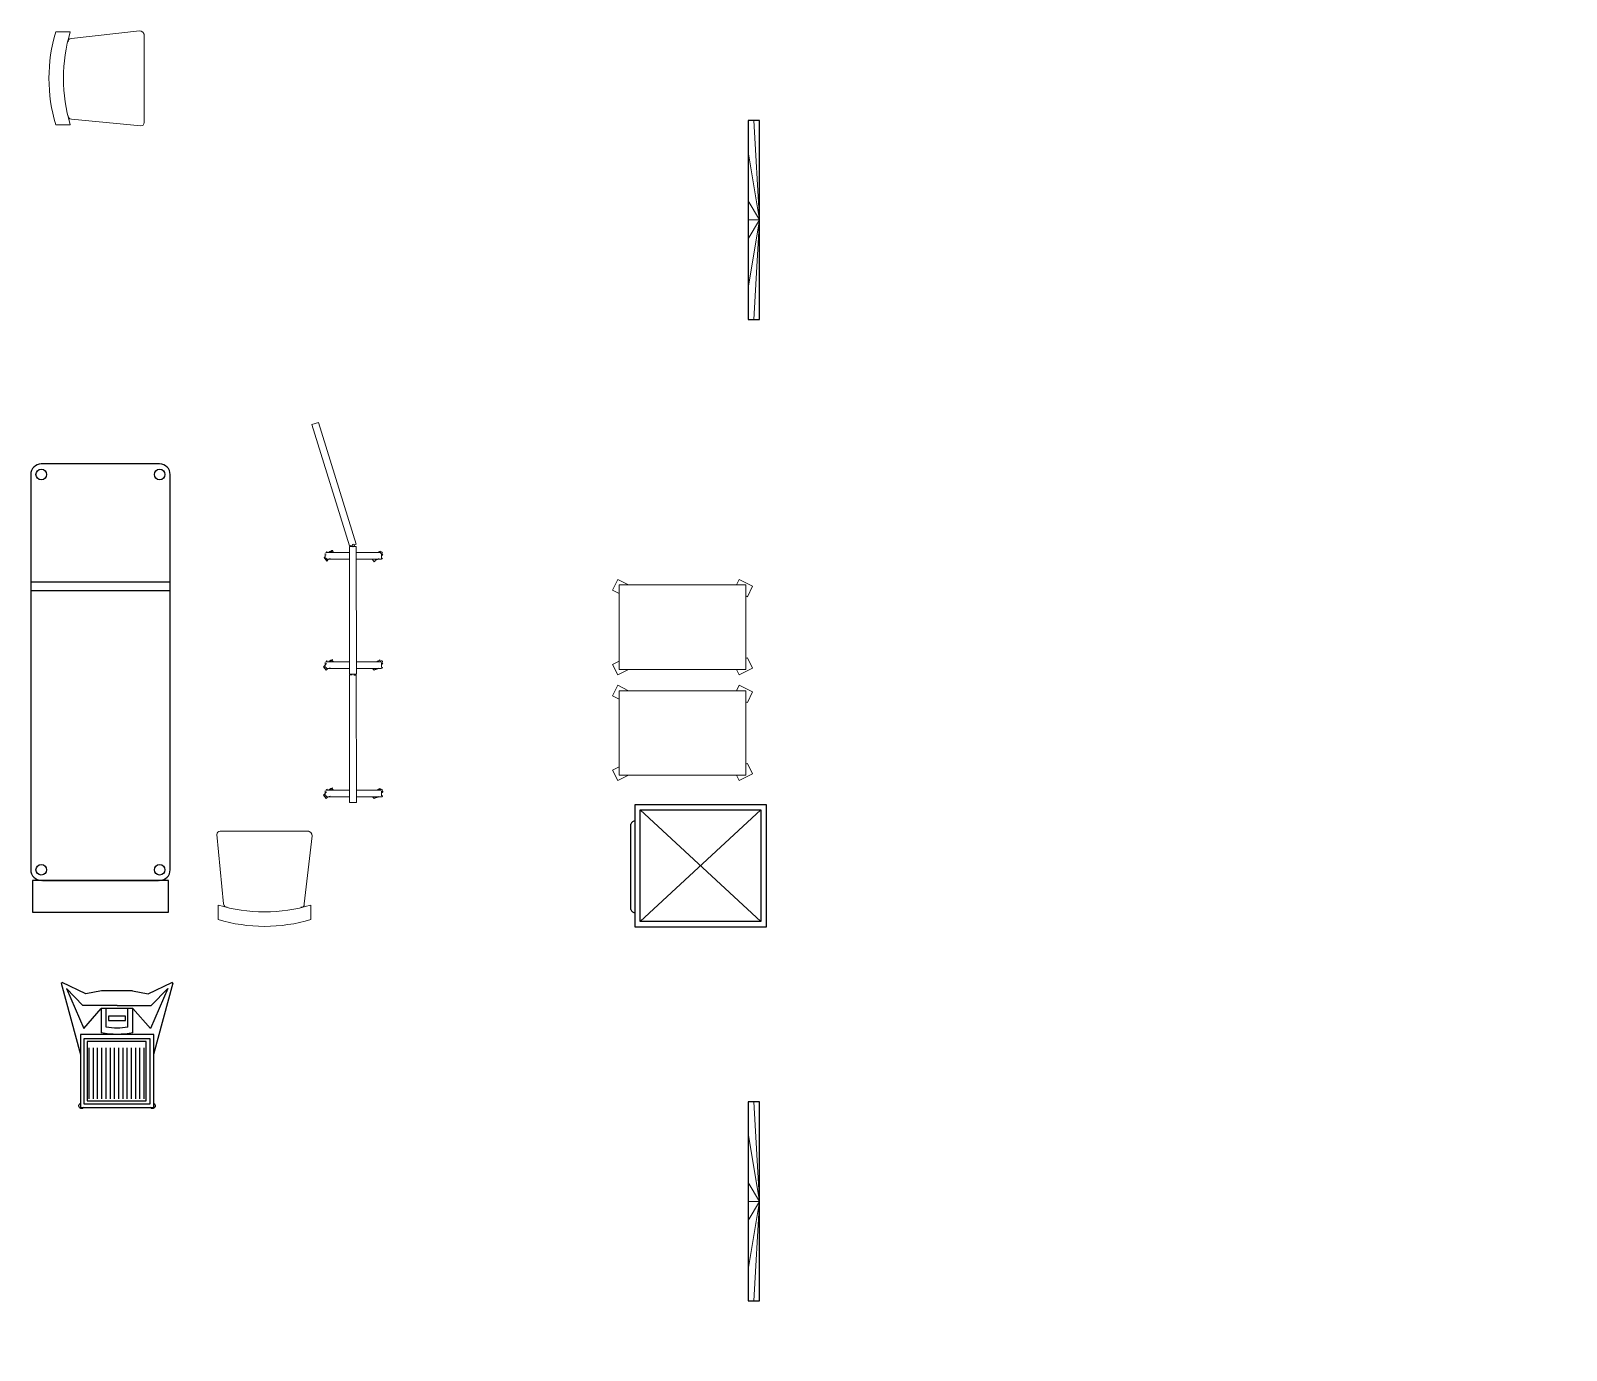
# Model space of a CAD drawing. Header units: millimetres. Extents: x -217756 to 263180, y 55413 to 130608.
# Drawn here: x -211862 to -204596, y 85638 to 91880 of the extents above; entities that cross this region are included whole.
import ezdxf

# ---------------------------------------------------------------- set-up
doc = ezdxf.new("R2010")
doc.units = ezdxf.units.MM
doc.linetypes.add('ADSK_Сверху', pattern=[450, 300, -150])
doc.layers.add('ТХ_обор_мед', color=212, linetype='Continuous')

# ---------------------------------------------------------------- blocks, each defined once
blk = doc.blocks.new('МО482')
at = {"ltscale": 100}
for p, q in [((7028623.2, 1188373.7), (7029194.5, 1188901.9)), ((7029238.4, 1188844), (7029238.4, 1188441.1))]:
    blk.add_line(p, q, dxfattribs=at)
blk.add_line((7028623.2, 1188901.9), (7029194.5, 1188373.7))
for points in [[(7028598.9, 1188347.8), (7028598.9, 1188927.8), (7029218.9, 1188927.8), (7029218.9, 1188347.8)], [(7028623.2, 1188373.7), (7028623.2, 1188901.9), (7029194.5, 1188901.9), (7029194.5, 1188373.7)]]:
    blk.add_lwpolyline(points, close=True, dxfattribs=at)
for centre, start, end in [((7029218.7, 1188839.2), 13.63331, 89.68752), ((7029218.7, 1188445.9), 270.31248, 346.36669)]:
    blk.add_arc(centre, 20.2, start, end, dxfattribs=at)
blk = doc.blocks.new('A$Ce091de23')
at = {"layer": 'ТХ_обор_мед', "lineweight": 5}
for p, rotation in [((7032130.7, 1193881.8), 180), ((1195665.5, -7028548.9), 90)]:
    blk.add_blockref('МО482', p, dxfattribs=dict(at, rotation=rotation))
blk = doc.blocks.new('ВЕСЫ ЭЛЕКТРОННЫЕ С ЭЛЕКТРОННЫМ РОСТОМЕРОМ')
for p, q in [((-264.7, 161.7), (-260.1, 164.8)), ((-264.7, 161.7), (-173.1, -175.9)), ((263.8, 161.7), (172.2, -175.9)), ((263.8, 161.7), (259.2, 164.8)), ((-162.8, 56.1), (-240.7, 135.5)), ((-240.7, 135.5), (-159.1, -53.5)), ((-74.4, 124.3), (73.5, 124.3)), ((238.6, 135.5), (157, -53.5)), ((160.8, 56.1), (238.6, 135.5)), ((-1, 56.1), (-162.8, 56.1)), ((-159.1, -53.5), (-76, 41.4)), ((-76, -73.3), (-76, 41.4)), ((-76, 41.4), (74, 41.4)), ((-52.5, -47.5), (-52.5, 41.4)), ((-1, 56.1), (160.8, 56.1)), ((50.5, -47.5), (50.5, 41.4)), ((74, 41.4), (74, -73.3)), ((157, -53.5), (74, 41.4)), ((-155.5, -100.7), (-155.5, -410.7)), ((74.5, -100.7), (-155.5, -100.7)), ((154.5, -100.7), (74.5, -100.7)), ((154.5, -410.7), (154.5, -100.7)), ((-129, -385.4), (-129, -145.4)), ((-109, -385.4), (-109, -145.4)), ((-89, -385.4), (-89, -145.4)), ((-69, -385.4), (-69, -145.4)), ((-49, -385.4), (-49, -145.4)), ((-29, -385.4), (-29, -145.4)), ((-9, -385.4), (-9, -145.4)), ((11, -385.4), (11, -145.4)), ((31, -385.4), (31, -145.4)), ((51, -385.4), (51, -145.4)), ((71, -385.4), (71, -145.4)), ((91, -385.4), (91, -145.4)), ((111, -385.4), (111, -145.4)), ((131, -385.4), (131, -145.4)), ((-155.5, -410.7), (154.5, -410.7))]:
    blk.add_line(p, q)
for points in [[(-74.4, 124.3), (-147.4, 111), (-260.1, 164.8)], [(73.5, 124.3), (146.5, 111), (259.2, 164.8)], [(74.5, -115.4), (141, -115.4), (141, -395.4), (-139, -395.4), (-139, -115.4), (74.5, -115.4)]]:
    blk.add_lwpolyline(points)
for points in [[(39, 5), (39, -15), (-41, -15), (-41, 5)], [(-174.3, -81.3), (172.2, -81.3), (172.2, -426.2), (-174.3, -426.2)]]:
    blk.add_lwpolyline(points, close=True)
for centre, radius, start, end in [((-1, 303.4), 354.7, 261.65216, 278.34784), ((-1, 273.4), 354.7, 257.79288, 282.20712), ((-168.5, -418.7), 13, 116.3351, 324.81461), ((166.9, -418.9), 13, 215.18539, 63.6649)]:
    blk.add_arc(centre, radius, start, end)
blk = doc.blocks.new('A$Cd400b22d')
at = {"layer": 'ТХ_обор_мед', "lineweight": 5, "extrusion": (-0.000470712, 6.19742e-05, 1), "xscale": -1, "rotation": 1.672165925725721e-06}
blk.add_blockref('ВЕСЫ ЭЛЕКТРОННЫЕ С ЭЛЕКТРОННЫМ РОСТОМЕРОМ', (460.1, 4527.5, 0.1), dxfattribs=at)
blk = doc.blocks.new('A$C037C7971')
at = {"lineweight": 18}
for q in [(0, 27), (148.3, 0), (381.3, 0), (471, 0), (942, 27), (793.7, 0), (560.7, 0)]:
    blk.add_line((471, 54), q, dxfattribs=at)
blk.add_lwpolyline([(0, 0), (942, 0), (942, 54), (0, 54)], close=True)
blk = doc.blocks.new('A$C60b95f14')
at = {"layer": 'ТХ_обор_мед', "lineweight": 0, "rotation": 270}
for p in [(3446.3, 8770.1), (3446.3, 4127.2)]:
    blk.add_blockref('A$C037C7971', p, dxfattribs=at)

msp = doc.modelspace()

# ---------------------------------------------------------------- linework, layer by layer
at = {"extrusion": (-0.000470712, 6.19742e-05, 1)}
for p, q in [((-211251.6, 89830.7, 0.1), (-211811.6, 89830.7, 0.3)), ((-211861.6, 89780.7, 0.2), (-211861.6, 87910.7, 0.2)), ((-211201.6, 87910.7, 0.1), (-211201.6, 89780.7, 0.1)), ((-211206.6, 89270.7, 0.2), (-211856.6, 89270.7, -0.1)), ((-211206.6, 89230.7, 0.2), (-211856.6, 89230.7, -0.1)), ((-211806.6, 87860.7, 0), (-211256.6, 87860.7, 0.2))]:
    msp.add_line(p, q, dxfattribs=at)
at = {"lineweight": 0}
for points in [[(-211743.4, 91874.6), (-211674.5, 91874.6, 0.144578), (-211674.5, 91435.2), (-211743.4, 91435.2, -0.144578)], [(-210535.7, 87675), (-210535.7, 87743.8, -0.144578), (-210975.1, 87743.8), (-210975.1, 87675, 0.144578)]]:
    msp.add_lwpolyline(points, format="xyb", close=True, dxfattribs=at)
for points in [[(-211669.3, 91842.9), (-211346.3, 91879.9)], [(-211669.3, 91461.7), (-211341, 91429.9)], [(-210341.4, 89447.1), (-210353.4, 89443.1), (-210532.1, 90017.9), (-210500.2, 90025.9), (-210321.5, 89451.1), (-210333.4, 89447.1)], [(-210341.1, 89439.8), (-210353.1, 89439.7), (-210352.6, 88836.1), (-210337.1, 88836.7), (-210320.7, 88836.2), (-210321.2, 89439.6), (-210333.2, 89439.6)], [(-210468.6, 89391.4), (-210472.6, 89387.4), (-210460.6, 89371.4), (-210452.7, 89379.4)], [(-210468.6, 89407.3), (-210468.6, 89383.4)], [(-210353.1, 89411.4), (-210460.7, 89411.3)], [(-210460.6, 89379.4), (-210353, 89379.5)], [(-210428.8, 89411.3), (-210432.8, 89419.3), (-210444.7, 89411.3)], [(-210205.6, 89411.5), (-210321.2, 89411.4)], [(-210321.1, 89379.5), (-210205.6, 89379.6)], [(-210245.4, 89379.6), (-210237.4, 89367.6), (-210225.5, 89379.6)], [(-210201.6, 89383.6), (-210201.6, 89407.5)], [(-210468.2, 88879.1), (-210476.2, 88871.1), (-210464.2, 88855.2), (-210456.3, 88863.1)], [(-210468.2, 88891), (-210468.2, 88867.1)], [(-210352.7, 88895.1), (-210460.3, 88895)], [(-210460.2, 88863.1), (-210352.6, 88863.2)], [(-210428.4, 88895), (-210436.4, 88903), (-210444.3, 88895)], [(-210217.2, 88895.2), (-210209.2, 88903.2), (-210205.2, 88895.2), (-210320.8, 88895.1)], [(-210320.7, 88863.2), (-210205.2, 88863.3)], [(-210245, 88863.3), (-210237, 88855.3), (-210225.1, 88863.3)], [(-210201.2, 88867.3), (-210201.2, 88891.2), (-210197.2, 88887.2), (-210201.2, 88883.3)], [(-210341.1, 88832.3), (-210353.1, 88832.3), (-210352.6, 88228.6), (-210337, 88229.2), (-210320.7, 88228.7), (-210321.2, 88832.1), (-210333.1, 88832.1)], [(-210468.2, 88283.5), (-210468.2, 88259.6)], [(-210352.6, 88287.6), (-210460.2, 88287.5)], [(-210428.4, 88287.6), (-210436.3, 88295.5), (-210444.3, 88287.5)], [(-210217.1, 88287.7), (-210209.2, 88295.7), (-210205.2, 88287.7), (-210320.7, 88287.6)], [(-210201.2, 88259.8), (-210201.2, 88283.7), (-210197.2, 88279.8), (-210201.2, 88275.8)], [(-210468.2, 88271.6), (-210476.2, 88263.6), (-210464.2, 88247.7), (-210456.2, 88255.6)], [(-210460.2, 88255.6), (-210352.6, 88255.7)], [(-210320.7, 88255.8), (-210205.1, 88255.8)], [(-210245, 88255.8), (-210237, 88247.8), (-210225.1, 88255.8)], [(-210948.7, 87749.1), (-210980.4, 88077.3)], [(-210567.5, 87749.1), (-210530.4, 88072)]]:
    msp.add_lwpolyline(points, dxfattribs=at)
msp.add_lwpolyline([(-210195.3, 89404.6, -0.044658), (-210201.6, 89395.6), (-210197.6, 89399.6), (-210209.6, 89415.5), (-210213.6, 89411.5)], format="xyb", dxfattribs=at)
at = {"lineweight": 5, "extrusion": (-6.19742e-05, 0.000470712, 1)}
for points, elevation in [([(-209077.5, 89217.9), (-209109, 89233.6), (-209084.1, 89283.4), (-209033.1, 89258)], 55), ([(-208521.7, 89258), (-208509, 89283.4), (-208445.9, 89251.9), (-208470.8, 89202.1), (-208475.3, 89204.4)], 54.9), ([(-209077.5, 88717.9), (-209109, 88733.6), (-209084.1, 88783.4), (-209033.1, 88758)], 54.7), ([(-208521.7, 88758), (-208509, 88783.4), (-208445.9, 88751.9), (-208470.8, 88702.1), (-208475.3, 88704.4)], 54.7)]:
    msp.add_lwpolyline(points, dxfattribs=dict(at, elevation=elevation))
at = {"lineweight": 5}
for points in [[(-209077.5, 89258), (-209077.5, 88858), (-208477.5, 88858), (-208477.5, 89258)], [(-209077.5, 88758), (-209077.5, 88358), (-208477.5, 88358), (-208477.5, 88758)]]:
    msp.add_lwpolyline(points, close=True, dxfattribs=at)
at = {"lineweight": 5, "extrusion": (-6.19742e-05, -0.000470712, 1)}
for points, elevation in [([(-209077.5, 88898), (-209109, 88882.3), (-209084.1, 88832.5), (-209033.1, 88858)], -28.9), ([(-208521.7, 88858), (-208509, 88832.5), (-208445.9, 88864), (-208470.8, 88913.8), (-208475.3, 88911.5)], -28.9), ([(-209077.5, 88398), (-209109, 88382.3), (-209084.1, 88332.5), (-209033.1, 88358)], -28.7), ([(-208521.7, 88358), (-208509, 88332.5), (-208445.9, 88364), (-208470.8, 88413.8), (-208475.3, 88411.5)], -28.7)]:
    msp.add_lwpolyline(points, dxfattribs=dict(at, elevation=elevation))
at = {"linetype": 'ADSK_Сверху', "ltscale": 25, "elevation": 0.1}
msp.add_lwpolyline([(-211210, 87860.7), (-211853.2, 87860.7), (-211853.2, 87710.7), (-211210, 87710.7)], close=True, dxfattribs=at)
at = {"extrusion": (-0.000470712, 6.19742e-05, 1)}
for centre in [(-211811.6, 89780.7, 105.5), (-211251.6, 89780.7, 105.1), (-211811.6, 87910.7, 105.4), (-211251.6, 87910.7, 105)]:
    msp.add_circle(centre, 25, dxfattribs=at)
at = {"lineweight": 0}
msp.add_circle((-210335.4, 89445.1), 5.98, dxfattribs=at)
at = {"extrusion": (-0.000470712, 6.19742e-05, 1)}
for centre, start, end in [((-211811.6, 89780.7, 105.5), 90, 180), ((-211251.6, 89780.7, 105.1), 0, 90), ((-211811.6, 87910.7, 105.4), 180, 270), ((-211251.6, 87910.7, 105), 270, 0)]:
    msp.add_arc(centre, 50, start, end, dxfattribs=at)
at = {"lineweight": 0}
for centre, radius, start, end in [((-210418.8, 89365.5), 57.8, 141.82842, 154.56708), ((-210458.7, 89409.3), 5.98, 90.04421, 180.04449), ((-210458.6, 89385.4), 5.98, 180.04421, 270.04449), ((-210474.6, 89433.2), 57.8, 283.40372, 300.77311), ((-210418.8, 89365.5), 57.8, 103.40368, 123.26164), ((-210247.5, 89429.4), 57.8, 283.40383, 305.89255), ((-210191.6, 89361.7), 57.8, 103.40368, 117.71356), ((-210203.6, 89409.5), 5.98, 0.04421, 90.04449), ((-210203.6, 89385.6), 5.98, 270.04421, 0.04449), ((-210418.4, 88849.2), 57.8, 140.18021, 154.5673), ((-210458.3, 88893), 5.98, 90.04421, 180.04449), ((-210458.2, 88869.1), 5.98, 180.04421, 270.04449), ((-210474.2, 88916.9), 57.8, 283.4037, 299.93258), ((-210418.4, 88849.2), 57.8, 103.40376, 124.02509), ((-210247.1, 88913.1), 57.8, 283.40372, 303.43723), ((-210195.2, 88845.4), 57.8, 103.4038, 120.58086), ((-210203.2, 88893.2), 5.98, 0.04421, 90.04449), ((-210203.2, 88869.3), 5.98, 270.04421, 0.04449), ((-210247.1, 88913.1), 57.8, 327.16214, 334.56719), ((-210418.4, 88241.7), 57.8, 140.18021, 154.5673), ((-210458.2, 88285.5), 5.98, 90.04421, 180.04449), ((-210418.4, 88241.7), 57.8, 103.40376, 124.02509), ((-210195.2, 88237.9), 57.8, 103.4038, 120.58086), ((-210203.2, 88285.7), 5.98, 0.04421, 90.04449), ((-210247, 88305.6), 57.8, 327.16214, 334.56719), ((-210458.2, 88261.6), 5.98, 180.04421, 270.04449), ((-210474.2, 88309.4), 57.8, 283.4037, 299.93258), ((-210247, 88305.6), 57.8, 283.40372, 303.43723), ((-210203.2, 88261.8), 5.98, 270.04421, 0.04449)]:
    msp.add_arc(centre, radius, start, end, dxfattribs=at)
for points in [[(-211685.1, 91827), (-211685.1, 91837.6), (-211679.8, 91842.9), (-211669.3, 91842.9)], [(-211346.3, 91879.9), (-211335.7, 91879.9), (-211325.1, 91869.3), (-211325.1, 91858.7)], [(-211325.1, 91864), (-211325.1, 91721.1), (-211325.1, 91583.5), (-211325.1, 91445.8)], [(-211669.3, 91461.7), (-211679.8, 91461.7), (-211685.1, 91472.3), (-211685.1, 91477.6)], [(-211325.1, 91445.8), (-211325.1, 91435.2), (-211330.4, 91429.9), (-211341, 91429.9)], [(-210964.6, 88093.2), (-210975.1, 88093.2), (-210980.4, 88087.9), (-210980.4, 88077.3)], [(-210546.3, 88093.2), (-210689.3, 88093.2), (-210826.9, 88093.2), (-210964.6, 88093.2)], [(-210530.4, 88072), (-210530.4, 88082.6), (-210541, 88093.2), (-210551.6, 88093.2)], [(-210948.7, 87749.1), (-210948.7, 87738.5), (-210938.1, 87733.2), (-210932.8, 87733.2)], [(-210583.4, 87733.2), (-210572.8, 87733.2), (-210567.5, 87738.5), (-210567.5, 87749.1)]]:
    msp.add_open_spline(points, degree=3, dxfattribs=at)

# ---------------------------------------------------------------- block references
for name in ['A$C60b95f14', 'A$Ce091de23', 'A$Cd400b22d']:
    msp.add_blockref(name, (-211914, 82685.7))

doc.saveas('drawing.dxf')
